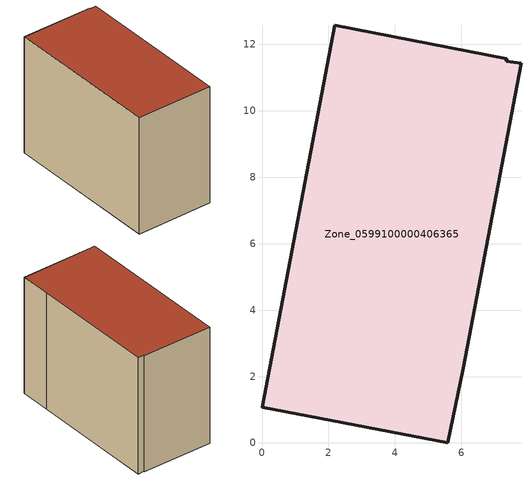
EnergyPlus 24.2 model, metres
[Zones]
Zone_0599100000406365
 floor ground (C_G): 7.79,11.42 6.05,2.25 5.59,0 0,1.07 2.19,12.58 7.37,11.56 7.36,11.49 z0
 wall outside (C_F): 2.19,12.58 0,1.07 5.59,0 6.05,2.25 7.79,11.42 7.36,11.49 7.37,11.56 2.19,12.58 z0:8.92
 roof outside (C_R): 6.05,2.25 7.79,11.42 7.36,11.49 7.37,11.56 2.19,12.58 0,1.07 5.59,0 z8.92
[BUILDING]
Pand.0599100000406365: North Axis=0; Terrain=City; Loads Convergence Tolerance Value=0.04; Temperature Convergence Tolerance Value=0.4; Solar Distribution=FullExterior; Maximum Number of Warmup Days=25; Minimum Number of Warmup Days=1
[Site:Location]
Rotterdam.The.Hague.AP_ZH_NLD Design_Conditions: Latitude=51.96; Longitude=4.45; Time Zone=1; Elevation=-4.5
[SITE:GROUNDTEMPERATURE:BUILDINGSURFACE]
18, 18, 18, 18, 18, 18, 18, 18, 18, 18, 18, 18
[MATERIAL] Thermal Absorptance=0.9; Solar Absorptance=0.7; Visible Absorptance=0.7
Name | Roughness | Thickness | Conductivity | Density | Specific Heat
G.TI.1992-2005 | MediumSmooth | 0.15 | 0.06 | 540 | 1210
F.TI.1992-2005 | Rough | 0.3 | 0.12 | 1920 | 840
R.TI.1992-2005 | MediumRough | 0.2 | 0.08 | 1500 | 1000
[CONSTRUCTION]
C_G: G.TI.1992-2005
C_F: F.TI.1992-2005
C_R: R.TI.1992-2005
[ZONE]
Zone_0599100000406365: Type=1; Multiplier=1; Ceiling Height=Autocalculate; Volume=Autocalculate; Floor Area=autocalculate; Part of Total Floor Area=Yes
[ZONEINFILTRATION:DESIGNFLOWRATE]
Infil_Zone_0599100000406365: Zone or ZoneList or Space or SpaceList=Zone_0599100000406365; Schedule=AlwaysOn; Design Flow Rate Calculation Method=Flow/Area; Flow Rate per Floor Area=0.0015; Constant Term Coefficient=1; Temperature Term Coefficient=0; Velocity Term Coefficient=0; Velocity Squared Term Coefficient=0
[HVACTEMPLATE:ZONE:IDEALLOADSAIRSYSTEM]
Zone_0599100000406365: Maximum Heating Supply Air Temperature=50; Minimum Cooling Supply Air Temperature=13; Maximum Heating Supply Air Humidity Ratio=0.0156; Minimum Cooling Supply Air Humidity Ratio=0.0077; Heating Limit=NoLimit; Cooling Limit=NoLimit; Dehumidification Control Type=ConstantSensibleHeatRatio; Cooling Sensible Heat Ratio=0.7; Dehumidification Setpoint=60; Humidification Control Type=None; Humidification Setpoint=30; Outdoor Air Method=None; Outdoor Air Flow Rate per Person=0.00944; Outdoor Air Flow Rate per Zone Floor Area=0; Outdoor Air Flow Rate per Zone=0; Demand Controlled Ventilation Type=None; Outdoor Air Economizer Type=NoEconomizer; Heat Recovery Type=None; Sensible Heat Recovery Effectiveness=0.7; Latent Heat Recovery Effectiveness=0.65
[ZONECONTROL:THERMOSTAT]
ThermostatControl_Zone_0599100000406365: Zone or ZoneList=Zone_0599100000406365; Control Type Schedule=DualSetpointControlType; Control 1=Thermostat_Zone_0599100000406365; Temperature Difference Between Cutout And Setpoint=0
[THERMOSTATSETPOINT:DUALSETPOINT]
Thermostat_Zone_0599100000406365: Heating Setpoint Temperature Schedule=HeatingSetpoint_Zone_0599100000406365; Cooling Setpoint Temperature Schedule=CoolingSetpoint_Zone_0599100000406365
[SCHEDULE:COMPACT]
HeatingSetpoint_Zone_0599100000406365: Through: 12/31, For: AllDays, Until: 24:00, 21
CoolingSetpoint_Zone_0599100000406365: Through: 12/31, For: AllDays, Until: 24:00, 24
DualSetpointControlType: Through: 12/31, For: AllDays, Until: 24:00, 4
AlwaysOn: Through: 12/31, For: AllDays, Until: 24:00, 1
